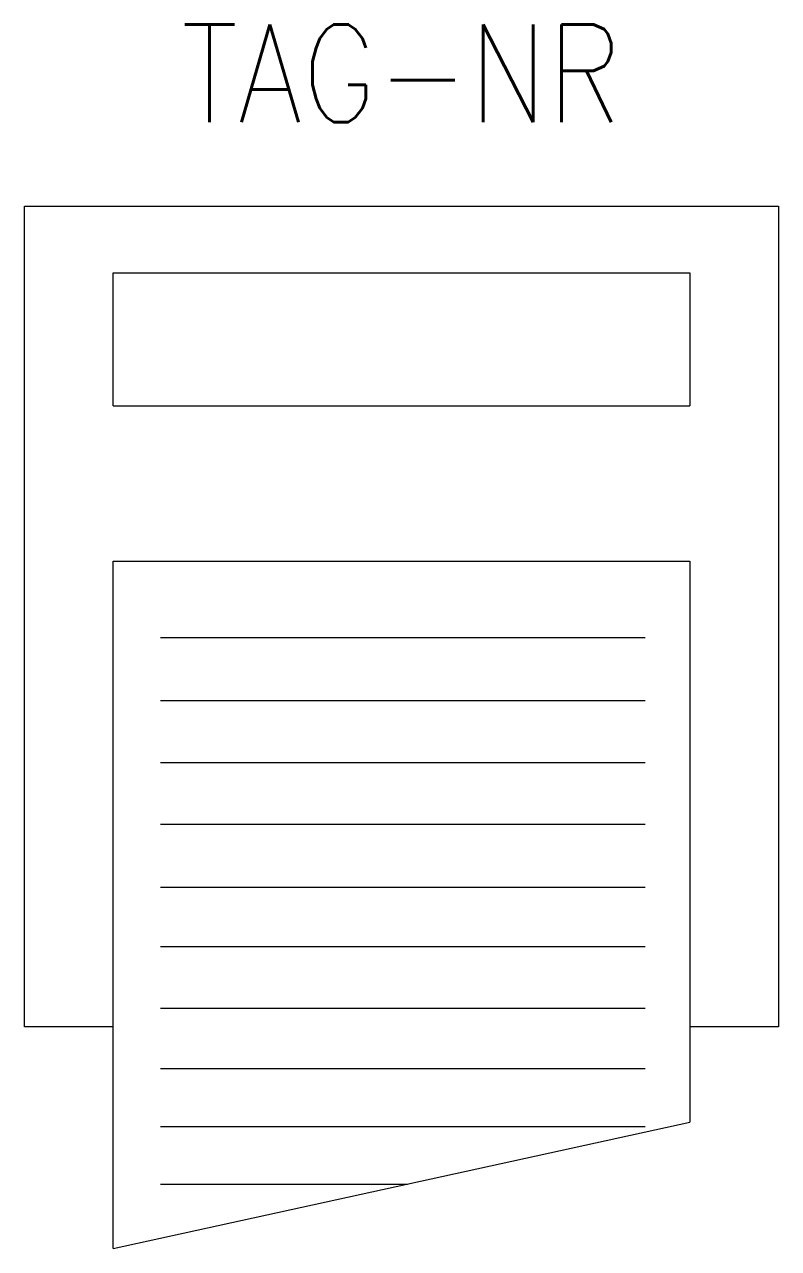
# Model space of a CAD drawing. Extents: x 173.1 to 190.1, y 100.6 to 128.2.
import ezdxf
from ezdxf.enums import TextEntityAlignment as Align

# ---------------------------------------------------------------- set-up
doc = ezdxf.new("R2010")
doc.units = 0
doc.header["$LTSCALE"] = 6
doc.layers.add('1', color=7, linetype='CONTINUOUS')
doc.styles.get("Standard").update_dxf_attribs({"font": 'simplex', "width": 0.85})

msp = doc.modelspace()

# ---------------------------------------------------------------- linework, layer by layer
at = {"layer": '1', "color": 0}
for p, q in [((173.127, 124.092), (190.127, 124.092)), ((173.127, 105.592), (173.127, 124.092)), ((190.127, 124.092), (190.127, 105.592)), ((175.127, 122.592), (188.127, 122.592)), ((175.127, 119.592), (175.127, 122.592)), ((188.127, 122.592), (188.127, 119.592)), ((175.127, 119.592), (188.127, 119.592)), ((175.127, 100.592), (175.127, 116.092)), ((175.127, 116.092), (188.127, 116.092)), ((188.127, 116.092), (188.127, 103.438)), ((176.191, 114.371), (187.123, 114.371)), ((176.191, 112.947), (187.123, 112.947)), ((176.191, 111.554), (187.123, 111.554)), ((176.191, 110.161), (187.123, 110.161)), ((176.191, 108.738), (187.123, 108.738)), ((176.191, 107.405), (187.123, 107.405)), ((176.191, 106.012), (187.123, 106.012)), ((175.127, 105.592), (173.127, 105.592)), ((190.127, 105.592), (188.127, 105.592)), ((176.191, 104.649), (187.123, 104.649)), ((175.127, 100.592), (188.127, 103.438)), ((176.191, 103.347), (187.123, 103.347)), ((176.191, 102.044), (181.761, 102.044))]:
    msp.add_line(p, q, dxfattribs=at)

# ---------------------------------------------------------------- texts
at = {"layer": '1', "color": 0, "width": 0.85}
msp.add_attdef('TAG-NR', text='', height=2.2, dxfattribs=at).set_placement((181.627, 127.092), align=Align.MIDDLE)

doc.saveas('drawing.dxf')
